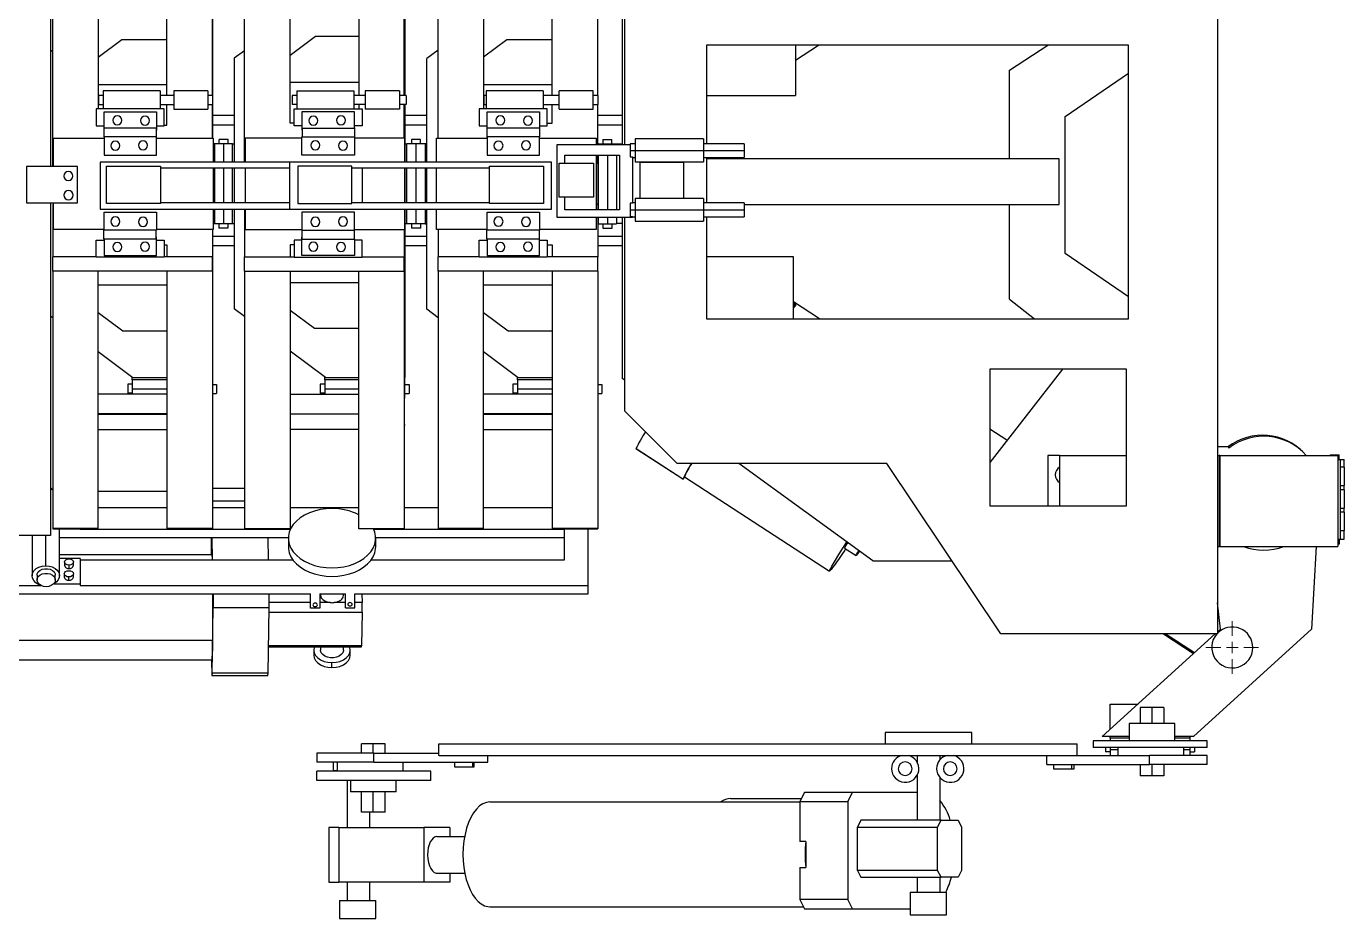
# Model space of a CAD drawing. Header units: inches. Extents: x 0.1 to 11.1, y 0.1 to 8.4.
# Drawn here: x 6.451 to 9.297, y 3.324 to 5.251 of the extents above; entities that cross this region are included whole.
import ezdxf

# ---------------------------------------------------------------- set-up
doc = ezdxf.new("R2010")
doc.units = ezdxf.units.IN
doc.header["$MEASUREMENT"] = 0

# ---------------------------------------------------------------- blocks, each defined once
blk = doc.blocks.new('SW_CENTERMARKSYMBOL_1')
at = {"color": 0, "linetype": 'Continuous', "lineweight": 0}
for p, q in [((0, 0.025), (0, 0.0568)), ((-0.025, 0), (-0.0568, 0)), ((0, 0), (-0.0125, 0)), ((0, 0), (0, 0.0125)), ((0, 0), (0, -0.0125)), ((0, 0), (0.0125, 0)), ((0.025, 0), (0.0568, 0)), ((0, -0.025), (0, -0.0568))]:
    blk.add_line(p, q, dxfattribs=at)

msp = doc.modelspace()

# ---------------------------------------------------------------- linework, layer by layer
at = {"color": 7, "linetype": 'Continuous', "lineweight": 25}
for p, q in [((9.0225, 5.8977), (9.0225, 3.9391)), ((6.5088, 4.9502), (6.5088, 5.6498)), ((6.6066, 5.6498), (6.6066, 5.0727)), ((6.7543, 5.1021), (6.7543, 5.6498)), ((6.8532, 5.1021), (6.8532, 5.6498)), ((6.9221, 4.9578), (6.9221, 5.6547)), ((7.0211, 5.0424), (7.0211, 5.6547)), ((7.1688, 5.6547), (7.1688, 5.1021)), ((7.2666, 5.1021), (7.2666, 5.6547)), ((7.3404, 5.0095), (7.3404, 5.6547)), ((7.4383, 5.6547), (7.4383, 5.0727)), ((7.586, 5.1021), (7.586, 5.6547)), ((7.6849, 5.1021), (7.6849, 5.6547)), ((6.5037, 5.628), (6.5037, 4.9484)), ((7.7429, 4.9959), (7.7429, 5.4439)), ((6.8535, 5.3291), (6.8535, 5.0095)), ((7.2692, 5.1021), (7.2692, 5.3297)), ((7.7371, 5.3276), (7.7371, 4.9959)), ((6.6066, 5.1848), (6.6572, 5.2227)), ((6.6572, 5.2227), (6.7543, 5.2227)), ((7.0756, 5.2294), (7.0211, 5.1885)), ((7.1688, 5.2294), (7.0756, 5.2294)), ((7.4383, 5.185), (7.4887, 5.2227)), ((7.4887, 5.2227), (7.586, 5.2227)), ((8.8301, 5.2103), (7.9197, 5.2103)), ((7.9197, 5.2103), (7.9197, 4.9976)), ((8.1115, 5.1783), (8.1609, 5.2103)), ((8.1115, 5.2103), (8.1115, 5.1018)), ((8.5737, 5.1565), (8.6563, 5.2103)), ((8.8301, 4.6198), (8.8301, 5.2103)), ((6.5088, 5.1997), (6.5037, 5.196)), ((6.9221, 5.1986), (6.9001, 5.1821)), ((6.9001, 5.1821), (6.9001, 4.9578)), ((7.3404, 5.1999), (7.3158, 5.1814)), ((7.3158, 4.9578), (7.3158, 5.1814)), ((8.112, 5.1823), (8.1115, 5.1829)), ((8.1115, 5.1812), (8.112, 5.1823)), ((8.5737, 4.9651), (8.5737, 5.1565)), ((6.7543, 5.1251), (6.6066, 5.1251)), ((7.1688, 5.1297), (7.0211, 5.1297)), ((7.586, 5.1251), (7.4383, 5.1251)), ((8.6939, 5.0563), (8.8301, 5.1501)), ((6.617, 5.1021), (6.6072, 5.1021)), ((6.6072, 5.1021), (6.6072, 5.0824)), ((6.617, 5.1118), (6.617, 5.0727)), ((6.7401, 5.1118), (6.617, 5.1118)), ((6.7401, 5.1118), (6.7401, 5.0727)), ((6.7696, 5.1021), (6.7401, 5.1021)), ((6.8434, 5.1118), (6.7696, 5.1118)), ((6.7696, 5.1118), (6.7696, 5.0725)), ((6.8434, 5.1118), (6.8434, 5.0725)), ((6.8532, 5.1021), (6.8434, 5.1021)), ((6.8532, 5.1021), (6.8532, 5.0824)), ((7.0353, 5.1021), (7.0255, 5.1021)), ((7.0255, 5.1021), (7.0255, 5.0824)), ((7.0353, 5.1118), (7.0353, 5.0727)), ((7.0353, 5.1118), (7.1584, 5.1118)), ((7.1584, 5.1118), (7.1584, 5.0727)), ((7.183, 5.1021), (7.1584, 5.1021)), ((7.2568, 5.1118), (7.183, 5.1118)), ((7.183, 5.1118), (7.183, 5.0725)), ((7.2568, 5.1118), (7.2568, 5.0725)), ((7.2715, 5.1021), (7.2568, 5.1021)), ((7.2715, 5.1021), (7.2715, 5.0824)), ((7.4438, 5.1021), (7.4389, 5.1021)), ((7.4389, 5.1021), (7.4389, 5.0824)), ((7.4438, 5.1118), (7.4438, 5.0727)), ((7.5668, 5.1118), (7.4438, 5.1118)), ((7.5668, 5.1118), (7.5668, 5.0727)), ((7.6013, 5.1021), (7.5668, 5.1021)), ((7.6751, 5.1118), (7.6013, 5.1118)), ((7.6013, 5.0725), (7.6013, 5.1118)), ((7.6751, 5.0725), (7.6751, 5.1118)), ((7.6849, 5.1021), (7.6751, 5.1021)), ((7.6849, 5.1021), (7.6849, 5.0824)), ((7.9197, 5.1018), (8.1115, 5.1018)), ((6.602, 5.0727), (6.602, 5.036)), ((6.749, 5.0727), (6.602, 5.0727)), ((6.6072, 5.0824), (6.617, 5.0824)), ((6.619, 5.0667), (6.7322, 5.0667)), ((6.619, 5.0315), (6.619, 5.0667)), ((6.7322, 5.0667), (6.7322, 5.0273)), ((6.7401, 5.0824), (6.7696, 5.0824)), ((6.749, 5.036), (6.749, 5.0727)), ((6.7543, 5.0375), (6.7543, 5.0824)), ((6.7696, 5.0725), (6.8434, 5.0725)), ((6.8434, 5.0824), (6.8532, 5.0824)), ((6.8532, 5.0095), (6.8532, 5.0824)), ((7.0353, 5.0824), (7.0255, 5.0824)), ((7.0294, 5.0727), (7.1764, 5.0727)), ((7.0294, 5.036), (7.0294, 5.0727)), ((7.1594, 5.0667), (7.0462, 5.0667)), ((7.0462, 5.0667), (7.0462, 5.0273)), ((7.183, 5.0824), (7.1584, 5.0824)), ((7.1594, 5.0315), (7.1594, 5.0667)), ((7.1688, 5.0824), (7.1688, 5.0727)), ((7.1764, 5.0727), (7.1764, 5.036)), ((7.2568, 5.0725), (7.183, 5.0725)), ((7.2715, 5.0824), (7.2568, 5.0824)), ((7.2666, 5.0095), (7.2666, 5.0824)), ((7.2692, 4.9578), (7.2692, 5.0824)), ((7.5758, 5.0727), (7.4288, 5.0727)), ((7.4288, 5.0727), (7.4288, 5.036)), ((7.4389, 5.0824), (7.4438, 5.0824)), ((7.4457, 5.0315), (7.4457, 5.0667)), ((7.4457, 5.0667), (7.5589, 5.0667)), ((7.5589, 5.0667), (7.5589, 5.0273)), ((7.5668, 5.0824), (7.6013, 5.0824)), ((7.5758, 5.036), (7.5758, 5.0727)), ((7.586, 5.0424), (7.586, 5.0824)), ((7.6013, 5.0725), (7.6751, 5.0725)), ((7.6751, 5.0824), (7.6849, 5.0824)), ((7.6849, 4.9959), (7.6849, 5.0824)), ((6.749, 5.0375), (6.7543, 5.0375)), ((6.9001, 5.0583), (6.8535, 5.0583)), ((6.8535, 5.0386), (6.9001, 5.0386)), ((7.0294, 5.0424), (7.0211, 5.0424)), ((7.3158, 5.0583), (7.2692, 5.0583)), ((7.2692, 5.0386), (7.3158, 5.0386)), ((7.5758, 5.0424), (7.586, 5.0424)), ((7.7371, 5.0583), (7.6849, 5.0583)), ((7.6849, 5.0386), (7.7371, 5.0386)), ((8.6939, 4.761), (8.6939, 5.0563)), ((6.5103, 5.0095), (6.619, 5.0095)), ((6.5103, 4.9484), (6.5103, 5.0095)), ((6.602, 5.036), (6.619, 5.036)), ((6.6187, 5.0319), (6.6187, 5.0122)), ((6.619, 5.0319), (6.6187, 5.0319)), ((6.6187, 5.0122), (6.619, 5.0122)), ((6.7319, 5.0315), (6.619, 5.0315)), ((6.7322, 5.0125), (6.619, 5.0125)), ((6.619, 5.0125), (6.619, 4.9732)), ((6.7319, 5.0315), (6.7319, 5.0125)), ((6.7322, 5.0273), (6.7319, 5.0273)), ((6.7322, 5.036), (6.749, 5.036)), ((6.7322, 4.9732), (6.7322, 5.0125)), ((6.7322, 5.0095), (6.8547, 5.0095)), ((6.8547, 5.0095), (6.8547, 4.9578)), ((7.0462, 5.0095), (6.9236, 5.0095)), ((6.9236, 5.0095), (6.9236, 4.9578)), ((7.0462, 5.036), (7.0294, 5.036)), ((7.0462, 5.0273), (7.0465, 5.0273)), ((7.0462, 5.0125), (7.1594, 5.0125)), ((7.0462, 4.9732), (7.0462, 5.0125)), ((7.0465, 5.0315), (7.1594, 5.0315)), ((7.0465, 5.0315), (7.0465, 5.0125)), ((7.1764, 5.036), (7.1594, 5.036)), ((7.1594, 5.0319), (7.1596, 5.0319)), ((7.1594, 5.0125), (7.1594, 4.9732)), ((7.1594, 5.0122), (7.1596, 5.0122)), ((7.2681, 5.0095), (7.1594, 5.0095)), ((7.1596, 5.0319), (7.1596, 5.0122)), ((7.2681, 4.9578), (7.2681, 5.0095)), ((7.337, 4.9578), (7.337, 5.0095)), ((7.337, 5.0095), (7.4457, 5.0095)), ((7.4288, 5.036), (7.4457, 5.036)), ((7.4457, 5.0319), (7.4455, 5.0319)), ((7.4455, 5.0319), (7.4455, 5.0122)), ((7.4455, 5.0122), (7.4457, 5.0122)), ((7.5587, 5.0315), (7.4457, 5.0315)), ((7.4457, 5.0125), (7.4457, 4.9732)), ((7.5589, 5.0125), (7.4457, 5.0125)), ((7.5587, 5.0315), (7.5587, 5.0125)), ((7.5589, 5.0273), (7.5587, 5.0273)), ((7.5589, 5.036), (7.5758, 5.036)), ((7.5589, 4.9732), (7.5589, 5.0125)), ((7.5589, 5.0095), (7.6815, 5.0095)), ((7.6815, 5.0095), (7.6815, 4.9959)), ((6.862, 4.9974), (6.8547, 4.9974)), ((6.8572, 4.9972), (6.8572, 4.9578)), ((6.8768, 4.9972), (6.8572, 4.9972)), ((6.862, 4.9972), (6.862, 4.9974)), ((6.8673, 4.9972), (6.8673, 5.0071)), ((6.8869, 5.0071), (6.8673, 5.0071)), ((6.8963, 4.9972), (6.8768, 4.9972)), ((6.8869, 4.9972), (6.8869, 5.0071)), ((6.8963, 4.9578), (6.8963, 4.9972)), ((6.8963, 4.9972), (6.9001, 4.9972)), ((7.2692, 4.9971), (7.2729, 4.9971)), ((7.2728, 4.9972), (7.2728, 4.9971)), ((7.2925, 4.9972), (7.2728, 4.9972)), ((7.2729, 4.9578), (7.2729, 4.9971)), ((7.2825, 5.0071), (7.2825, 4.9972)), ((7.3022, 5.0071), (7.2825, 5.0071)), ((7.312, 4.9972), (7.2925, 4.9972)), ((7.3022, 4.9972), (7.3022, 5.0071)), ((7.312, 4.9972), (7.312, 4.9578)), ((7.3158, 4.9972), (7.312, 4.9972)), ((7.597, 4.8384), (7.597, 4.9959)), ((7.597, 4.9959), (7.7546, 4.9959)), ((7.6861, 4.9972), (7.6849, 4.9972)), ((7.6861, 4.9959), (7.6861, 4.9972)), ((7.6861, 4.9972), (7.7056, 4.9972)), ((7.6954, 5.0071), (7.6954, 4.9972)), ((7.6954, 5.0071), (7.7151, 5.0071)), ((7.7056, 4.9972), (7.7251, 4.9972)), ((7.7151, 4.9972), (7.7151, 5.0071)), ((7.7203, 4.9974), (7.7371, 4.9974)), ((7.7203, 4.9972), (7.7203, 4.9974)), ((7.7251, 4.9972), (7.7251, 4.9959)), ((7.7656, 4.9976), (7.7546, 4.9976)), ((7.7546, 4.9976), (7.7546, 4.9829)), ((7.7546, 4.9829), (7.7546, 4.9692)), ((7.9132, 5.0079), (7.7656, 5.0079)), ((7.7656, 5.0079), (7.7656, 4.9833)), ((7.7656, 4.9833), (7.9132, 4.9833)), ((7.7656, 4.9833), (7.7656, 4.9587)), ((7.9132, 5.0079), (7.9132, 4.9833)), ((8.0006, 4.9976), (7.9132, 4.9976)), ((7.9132, 4.9833), (7.9132, 4.9587)), ((8.0006, 4.9976), (8.0006, 4.9829)), ((8.0006, 4.9829), (8.0006, 4.9681)), ((6.6107, 4.9578), (6.6107, 4.8561)), ((7.0191, 4.9578), (6.6107, 4.9578)), ((6.619, 4.9732), (6.7322, 4.9732)), ((7.0191, 4.9578), (7.0191, 4.8561)), ((7.5851, 4.9578), (7.0191, 4.9578)), ((7.1594, 4.9732), (7.0462, 4.9732)), ((7.4457, 4.9732), (7.5589, 4.9732)), ((7.5851, 4.8561), (7.5851, 4.9578)), ((7.6018, 4.9559), (7.6756, 4.9559)), ((7.6018, 4.8821), (7.6018, 4.9559)), ((7.6137, 4.9729), (7.7318, 4.9729)), ((7.6137, 4.9559), (7.6137, 4.9729)), ((7.6756, 4.9559), (7.6756, 4.8821)), ((7.6815, 4.9729), (7.6815, 4.8548)), ((7.6849, 4.9551), (7.6815, 4.9551)), ((7.6849, 4.9551), (7.6849, 4.9729)), ((7.6849, 4.9551), (7.6849, 4.8665)), ((7.6861, 4.8548), (7.6861, 4.9729)), ((7.7251, 4.9729), (7.7251, 4.8548)), ((7.7318, 4.9729), (7.7318, 4.8548)), ((7.7546, 4.9692), (7.7594, 4.9692)), ((7.7594, 4.9692), (7.7594, 4.869)), ((7.7594, 4.9681), (7.7656, 4.9681)), ((7.7656, 4.9587), (7.9132, 4.9587)), ((7.7762, 4.8793), (7.7762, 4.9581)), ((7.7762, 4.9581), (7.8697, 4.9581)), ((7.8697, 4.9581), (7.8697, 4.8793)), ((7.9132, 4.9681), (8.0006, 4.9681)), ((7.9197, 4.9681), (7.9197, 4.8697)), ((8.6809, 4.9651), (7.9197, 4.9651)), ((8.6809, 4.8667), (8.6809, 4.9651)), ((6.5616, 4.9484), (6.4517, 4.9484)), ((6.4517, 4.9484), (6.4517, 4.8697)), ((6.5103, 4.9502), (6.5088, 4.9502)), ((6.5616, 4.8697), (6.5616, 4.9484)), ((6.6244, 4.8685), (6.6244, 4.949)), ((6.6244, 4.949), (6.7412, 4.949)), ((6.7412, 4.949), (6.7412, 4.8685)), ((7.0191, 4.9447), (6.7412, 4.9447)), ((6.8547, 4.9447), (6.8547, 4.8708)), ((6.8572, 4.9447), (6.8572, 4.8708)), ((6.8963, 4.8708), (6.8963, 4.9447)), ((6.9001, 4.9447), (6.9001, 4.8708)), ((6.9236, 4.9447), (6.9236, 4.8708)), ((7.0372, 4.949), (7.0372, 4.8685)), ((7.154, 4.949), (7.0372, 4.949)), ((7.154, 4.8685), (7.154, 4.949)), ((7.4511, 4.9447), (7.154, 4.9447)), ((7.1766, 4.8708), (7.1766, 4.9447)), ((7.2681, 4.8708), (7.2681, 4.9447)), ((7.2692, 4.8708), (7.2692, 4.9447)), ((7.2729, 4.8708), (7.2729, 4.9447)), ((7.312, 4.9447), (7.312, 4.8708)), ((7.3158, 4.8708), (7.3158, 4.9447)), ((7.337, 4.8708), (7.337, 4.9447)), ((7.4511, 4.949), (7.568, 4.949)), ((7.4511, 4.8685), (7.4511, 4.949)), ((7.568, 4.949), (7.568, 4.8685)), ((6.4517, 4.8697), (6.5616, 4.8697)), ((6.5037, 4.8697), (6.5037, 4.1516)), ((6.5103, 4.8665), (6.5088, 4.8665)), ((6.5088, 4.8665), (6.5088, 4.7532)), ((6.5103, 4.8126), (6.5103, 4.8697)), ((6.7412, 4.8685), (6.6244, 4.8685)), ((6.7412, 4.8708), (7.0191, 4.8708)), ((7.0372, 4.8685), (7.154, 4.8685)), ((7.154, 4.8708), (7.4511, 4.8708)), ((7.568, 4.8685), (7.4511, 4.8685)), ((7.6756, 4.8821), (7.6018, 4.8821)), ((7.6137, 4.8548), (7.6137, 4.8821)), ((7.6849, 4.8665), (7.6815, 4.8665)), ((7.6849, 4.8665), (7.6849, 4.8548)), ((7.7594, 4.869), (7.7546, 4.869)), ((7.7546, 4.869), (7.7546, 4.8549)), ((7.7656, 4.8697), (7.7594, 4.8697)), ((7.7762, 4.8794), (7.7656, 4.8794)), ((7.7656, 4.8794), (7.7656, 4.8547)), ((7.8697, 4.8793), (7.7762, 4.8793)), ((7.9132, 4.8794), (7.8697, 4.8794)), ((7.9132, 4.8794), (7.9132, 4.8547)), ((8.0006, 4.8697), (7.9132, 4.8697)), ((8.0006, 4.8697), (8.0006, 4.8549)), ((8.0006, 4.8667), (8.6809, 4.8667)), ((8.5737, 4.6618), (8.5737, 4.8667)), ((6.6107, 4.8561), (7.0191, 4.8561)), ((6.619, 4.8501), (6.7322, 4.8501)), ((6.619, 4.8108), (6.619, 4.8501)), ((6.7322, 4.8501), (6.7322, 4.8108)), ((6.8547, 4.8561), (6.8547, 4.8126)), ((6.8572, 4.8561), (6.8572, 4.8251)), ((6.8963, 4.825), (6.8963, 4.8561)), ((6.9001, 4.8561), (6.9001, 4.6408)), ((6.9221, 4.8561), (6.9221, 4.7528)), ((6.9236, 4.8561), (6.9236, 4.8126)), ((7.0191, 4.8561), (7.5851, 4.8561)), ((7.0462, 4.8501), (7.0462, 4.8108)), ((7.1594, 4.8501), (7.0462, 4.8501)), ((7.1594, 4.8108), (7.1594, 4.8501)), ((7.2681, 4.8126), (7.2681, 4.8561)), ((7.2692, 4.4931), (7.2692, 4.8561)), ((7.2729, 4.825), (7.2729, 4.8561)), ((7.312, 4.8561), (7.312, 4.825)), ((7.3158, 4.6401), (7.3158, 4.8561)), ((7.337, 4.8126), (7.337, 4.8561)), ((7.4457, 4.8108), (7.4457, 4.8501)), ((7.4457, 4.8501), (7.5589, 4.8501)), ((7.5589, 4.8501), (7.5589, 4.8108)), ((7.7594, 4.8384), (7.597, 4.8384)), ((7.7318, 4.8548), (7.6137, 4.8548)), ((7.6815, 4.8384), (7.6815, 4.8126)), ((7.6849, 4.8384), (7.6849, 4.7528)), ((7.6861, 4.825), (7.6861, 4.8384)), ((7.7251, 4.8384), (7.7251, 4.8251)), ((7.7371, 4.8384), (7.7371, 4.491)), ((7.7429, 4.4205), (7.7429, 4.8384)), ((7.7546, 4.8549), (7.7546, 4.8408)), ((7.7546, 4.8408), (7.7594, 4.8408)), ((7.7594, 4.8408), (7.7594, 4.8384)), ((7.7594, 4.8401), (7.7656, 4.8401)), ((7.7656, 4.8547), (7.9132, 4.8547)), ((7.7656, 4.8547), (7.7656, 4.8301)), ((7.9132, 4.8547), (7.9132, 4.8301)), ((7.9132, 4.8401), (8.0006, 4.8401)), ((7.9197, 4.8401), (7.9197, 4.6198)), ((8.0006, 4.8549), (8.0006, 4.8401)), ((6.619, 4.8126), (6.5103, 4.8126)), ((6.619, 4.8111), (6.6187, 4.8111)), ((6.6187, 4.7914), (6.6187, 4.8111)), ((6.7322, 4.8108), (6.619, 4.8108)), ((6.7319, 4.7918), (6.7319, 4.8108)), ((6.8547, 4.8126), (6.7322, 4.8126)), ((6.8532, 4.8126), (6.8532, 4.7532)), ((6.8535, 4.8126), (6.8535, 4.4925)), ((6.8547, 4.8251), (6.8572, 4.8251)), ((6.8571, 4.8251), (6.8571, 4.825)), ((6.8768, 4.825), (6.8571, 4.825)), ((6.8668, 4.825), (6.8668, 4.8151)), ((6.8865, 4.8151), (6.8668, 4.8151)), ((6.8963, 4.825), (6.8768, 4.825)), ((6.8865, 4.825), (6.8865, 4.8151)), ((6.9001, 4.825), (6.8963, 4.825)), ((6.9236, 4.8126), (7.0462, 4.8126)), ((7.0462, 4.8108), (7.1594, 4.8108)), ((7.0465, 4.7918), (7.0465, 4.8108)), ((7.1594, 4.8126), (7.2681, 4.8126)), ((7.1596, 4.8111), (7.1594, 4.8111)), ((7.1596, 4.7914), (7.1596, 4.8111)), ((7.2666, 4.8126), (7.2666, 4.7528)), ((7.2777, 4.8248), (7.2692, 4.8248)), ((7.2925, 4.825), (7.2729, 4.825)), ((7.2777, 4.825), (7.2777, 4.8248)), ((7.283, 4.825), (7.283, 4.8151)), ((7.3026, 4.8151), (7.283, 4.8151)), ((7.312, 4.825), (7.2925, 4.825)), ((7.3026, 4.8151), (7.3026, 4.825)), ((7.312, 4.825), (7.3158, 4.825)), ((7.4457, 4.8126), (7.337, 4.8126)), ((7.3404, 4.8126), (7.3404, 4.7528)), ((7.4457, 4.8111), (7.4455, 4.8111)), ((7.4455, 4.7914), (7.4455, 4.8111)), ((7.5589, 4.8108), (7.4457, 4.8108)), ((7.5587, 4.7918), (7.5587, 4.8108)), ((7.6815, 4.8126), (7.5589, 4.8126)), ((7.6849, 4.825), (7.6861, 4.825)), ((7.6861, 4.825), (7.7056, 4.825)), ((7.6959, 4.825), (7.6959, 4.8151)), ((7.6959, 4.8151), (7.7156, 4.8151)), ((7.7056, 4.825), (7.7253, 4.825)), ((7.7156, 4.8151), (7.7156, 4.825)), ((7.7371, 4.8251), (7.7251, 4.8251)), ((7.7253, 4.825), (7.7253, 4.8251)), ((7.7656, 4.8301), (7.9132, 4.8301)), ((6.602, 4.7528), (6.602, 4.7895)), ((6.602, 4.7895), (6.619, 4.7895)), ((6.619, 4.7914), (6.6187, 4.7914)), ((6.7319, 4.7918), (6.619, 4.7918)), ((6.619, 4.7918), (6.619, 4.7566)), ((6.7322, 4.796), (6.7319, 4.796)), ((6.7322, 4.7566), (6.7322, 4.796)), ((6.7322, 4.7895), (6.749, 4.7895)), ((6.749, 4.7895), (6.749, 4.7528)), ((6.9001, 4.7975), (6.8535, 4.7975)), ((7.0294, 4.7895), (7.0294, 4.7528)), ((7.0462, 4.7895), (7.0294, 4.7895)), ((7.0462, 4.7566), (7.0462, 4.796)), ((7.0462, 4.796), (7.0465, 4.796)), ((7.0465, 4.7918), (7.1594, 4.7918)), ((7.1594, 4.7918), (7.1594, 4.7566)), ((7.1594, 4.7914), (7.1596, 4.7914)), ((7.1764, 4.7895), (7.1594, 4.7895)), ((7.1764, 4.7528), (7.1764, 4.7895)), ((7.3158, 4.7975), (7.2692, 4.7975)), ((7.4288, 4.7528), (7.4288, 4.7895)), ((7.4288, 4.7895), (7.4457, 4.7895)), ((7.4457, 4.7914), (7.4455, 4.7914)), ((7.5587, 4.7918), (7.4457, 4.7918)), ((7.4457, 4.7918), (7.4457, 4.7566)), ((7.5589, 4.796), (7.5587, 4.796)), ((7.5589, 4.7566), (7.5589, 4.796)), ((7.5589, 4.7895), (7.5758, 4.7895)), ((7.5758, 4.7895), (7.5758, 4.7528)), ((7.7371, 4.7975), (7.6849, 4.7975)), ((6.602, 4.7534), (6.5088, 4.7534)), ((6.5088, 4.7227), (6.5088, 4.7534)), ((6.749, 4.7528), (6.602, 4.7528)), ((6.619, 4.7566), (6.7322, 4.7566)), ((6.749, 4.7792), (6.7543, 4.7792)), ((6.8532, 4.7534), (6.749, 4.7534)), ((6.7543, 4.7792), (6.7543, 4.7532)), ((6.8532, 4.7227), (6.8532, 4.7534)), ((6.8535, 4.7778), (6.9001, 4.7778)), ((6.9221, 4.7534), (7.0294, 4.7534)), ((6.9221, 4.7227), (6.9221, 4.7534)), ((7.0294, 4.7792), (7.0211, 4.7792)), ((7.0211, 4.7792), (7.0211, 4.7528)), ((7.0294, 4.7528), (7.1764, 4.7528)), ((7.1594, 4.7566), (7.0462, 4.7566)), ((7.1764, 4.7534), (7.2666, 4.7534)), ((7.2666, 4.7227), (7.2666, 4.7534)), ((7.2692, 4.7778), (7.3158, 4.7778)), ((7.4288, 4.7534), (7.3404, 4.7534)), ((7.3404, 4.7227), (7.3404, 4.7534)), ((7.5758, 4.7528), (7.4288, 4.7528)), ((7.4457, 4.7566), (7.5589, 4.7566)), ((7.5758, 4.7792), (7.586, 4.7792)), ((7.6849, 4.7534), (7.5758, 4.7534)), ((7.586, 4.7792), (7.586, 4.7528)), ((7.6849, 4.7778), (7.7371, 4.7778)), ((7.6849, 4.7227), (7.6849, 4.7534)), ((8.1073, 4.7536), (7.9197, 4.7536)), ((8.1073, 4.6198), (8.1073, 4.7536)), ((8.8301, 4.6672), (8.6939, 4.761)), ((6.5088, 4.723), (6.5088, 4.1669)), ((6.8532, 4.7227), (6.5088, 4.7227)), ((6.6066, 4.1669), (6.6066, 4.723)), ((6.7543, 4.723), (6.7543, 4.1669)), ((6.8532, 4.723), (6.8532, 4.1669)), ((6.9221, 4.7227), (7.2666, 4.7227)), ((6.9221, 4.7227), (6.9221, 4.1669)), ((7.0211, 4.7227), (7.0211, 4.1669)), ((7.1688, 4.6971), (7.0211, 4.6971)), ((7.1688, 4.1669), (7.1688, 4.7227)), ((7.2666, 4.7227), (7.2666, 4.1669)), ((7.6849, 4.7227), (7.3404, 4.7227)), ((7.3404, 4.7227), (7.3404, 4.1669)), ((7.4383, 4.1669), (7.4383, 4.7227)), ((7.586, 4.7227), (7.586, 4.1669)), ((7.6849, 4.7227), (7.6849, 4.1669)), ((6.7543, 4.6925), (6.6066, 4.6925)), ((7.586, 4.6925), (7.4383, 4.6925)), ((6.9221, 4.6243), (6.9001, 4.6408)), ((7.0211, 4.6384), (7.073, 4.5995)), ((7.3404, 4.6216), (7.3158, 4.6401)), ((8.1634, 4.6198), (8.1073, 4.6562)), ((8.1106, 4.6521), (8.1073, 4.6543)), ((8.1073, 4.6473), (8.1106, 4.6521)), ((8.1106, 4.6521), (8.112, 4.6495)), ((8.5737, 4.6618), (8.6276, 4.6198)), ((6.5088, 4.6219), (6.5037, 4.6256)), ((6.6599, 4.5928), (6.6066, 4.6328)), ((7.4913, 4.5928), (7.4383, 4.6325)), ((7.9197, 4.6198), (8.8301, 4.6198)), ((6.7543, 4.5928), (6.6599, 4.5928)), ((7.073, 4.5995), (7.1688, 4.5995)), ((7.586, 4.5928), (7.4913, 4.5928)), ((6.6813, 4.4925), (6.6066, 4.5484)), ((7.097, 4.4931), (7.0211, 4.55)), ((7.5127, 4.4925), (7.4383, 4.5482)), ((8.826, 4.5109), (8.5307, 4.5109)), ((8.5307, 4.5109), (8.5307, 4.2156)), ((8.6878, 4.5109), (8.5307, 4.3096)), ((8.826, 4.2156), (8.826, 4.5109)), ((6.6799, 4.4785), (6.6701, 4.4785)), ((6.6701, 4.4785), (6.6701, 4.4588)), ((6.6799, 4.4878), (6.6799, 4.4935)), ((6.6799, 4.4878), (6.6799, 4.4683)), ((6.7543, 4.4878), (6.6799, 4.4878)), ((6.6799, 4.4683), (6.6799, 4.4571)), ((6.7543, 4.4925), (6.6813, 4.4925)), ((6.8535, 4.4925), (6.8532, 4.4925)), ((6.8532, 4.478), (6.862, 4.478)), ((6.862, 4.478), (6.862, 4.4583)), ((7.0956, 4.4785), (7.0858, 4.4785)), ((7.0858, 4.4785), (7.0858, 4.4588)), ((7.0956, 4.4878), (7.0956, 4.4941)), ((7.1688, 4.4878), (7.0956, 4.4878)), ((7.0956, 4.4878), (7.0956, 4.4683)), ((7.0956, 4.4683), (7.0956, 4.4571)), ((7.097, 4.4931), (7.1688, 4.4931)), ((7.2666, 4.4931), (7.2692, 4.4931)), ((7.2679, 4.4878), (7.2666, 4.4878)), ((7.2679, 4.4931), (7.2679, 4.4878)), ((7.2679, 4.4878), (7.2679, 4.4683)), ((7.2679, 4.478), (7.2777, 4.478)), ((7.2679, 4.4683), (7.2679, 4.4486)), ((7.2777, 4.478), (7.2777, 4.4583)), ((7.5113, 4.4785), (7.5015, 4.4785)), ((7.5015, 4.4785), (7.5015, 4.4588)), ((7.5113, 4.4878), (7.5113, 4.4935)), ((7.5113, 4.4878), (7.5113, 4.4683)), ((7.586, 4.4878), (7.5113, 4.4878)), ((7.5113, 4.4683), (7.5113, 4.4571)), ((7.586, 4.4925), (7.5127, 4.4925)), ((7.6849, 4.478), (7.6934, 4.478)), ((7.6934, 4.478), (7.6934, 4.4583)), ((7.7429, 4.4868), (7.7371, 4.491)), ((6.7543, 4.4571), (6.6066, 4.4571)), ((6.6799, 4.4588), (6.6701, 4.4588)), ((6.8532, 4.4583), (6.862, 4.4583)), ((7.0211, 4.4571), (7.1688, 4.4571)), ((7.0956, 4.4588), (7.0858, 4.4588)), ((7.2666, 4.451), (7.2677, 4.451)), ((7.2677, 4.3915), (7.2677, 4.451)), ((7.2677, 4.4486), (7.2679, 4.4486)), ((7.2679, 4.4583), (7.2777, 4.4583)), ((7.586, 4.4571), (7.4383, 4.4571)), ((7.5113, 4.4588), (7.5015, 4.4588)), ((7.6849, 4.4583), (7.6934, 4.4583)), ((6.7543, 4.4145), (6.6066, 4.4145)), ((6.6066, 4.4134), (6.7543, 4.4134)), ((7.0211, 4.4145), (7.1688, 4.4145)), ((7.1688, 4.4134), (7.0211, 4.4134)), ((7.586, 4.4145), (7.4383, 4.4145)), ((7.4383, 4.4134), (7.586, 4.4134)), ((7.7429, 4.4205), (7.8561, 4.3073)), ((7.2666, 4.3915), (7.2677, 4.3915)), ((7.2666, 4.389), (7.2677, 4.389)), ((7.2677, 4.3915), (7.2677, 4.389)), ((6.6066, 4.3804), (6.7543, 4.3804)), ((7.1688, 4.3804), (7.0211, 4.3804)), ((7.4383, 4.3804), (7.586, 4.3804)), ((8.5679, 4.3573), (8.5307, 4.3814)), ((7.8682, 4.2736), (7.7671, 4.3392)), ((7.7674, 4.3388), (7.7671, 4.3392)), ((7.8684, 4.2732), (7.7674, 4.3388)), ((9.0472, 4.343), (9.0225, 4.343)), ((9.0472, 4.3405), (9.0472, 4.343)), ((9.2656, 4.3257), (9.2656, 4.3246)), ((9.2656, 4.3257), (9.2826, 4.3257)), ((9.2826, 4.3257), (9.2853, 4.3257)), ((9.2853, 4.316), (9.2853, 4.3257)), ((8.3089, 4.3073), (7.8561, 4.3073)), ((8.2785, 4.0973), (7.9896, 4.3073)), ((8.5549, 3.9391), (8.3089, 4.3073)), ((8.6559, 4.3246), (8.6559, 4.2156)), ((8.6815, 4.3246), (8.6559, 4.3246)), ((8.6815, 4.3246), (8.6815, 4.2156)), ((8.6815, 4.3246), (8.826, 4.3246)), ((9.0225, 4.3246), (9.026, 4.3246)), ((9.0274, 4.3246), (9.026, 4.3246)), ((9.026, 4.3246), (9.026, 4.1278)), ((9.0274, 4.3246), (9.0274, 4.1278)), ((9.0274, 4.3246), (9.2823, 4.3246)), ((9.2823, 4.3246), (9.2823, 4.1278)), ((9.2823, 4.316), (9.2871, 4.316)), ((9.2871, 4.316), (9.2871, 4.1438)), ((9.2871, 4.3159), (9.2958, 4.3159)), ((9.2969, 4.2991), (9.2871, 4.2991)), ((9.2958, 4.2991), (9.2958, 4.3159)), ((9.2969, 4.2597), (9.2969, 4.2991)), ((7.8684, 4.2732), (7.8682, 4.2736)), ((7.8717, 4.2785), (8.1853, 4.075)), ((6.7543, 4.247), (6.6066, 4.247)), ((6.9221, 4.2533), (6.8532, 4.2533)), ((9.2871, 4.2597), (9.2969, 4.2597)), ((9.2969, 4.2501), (9.2871, 4.2501)), ((9.2958, 4.2501), (9.2958, 4.2597)), ((9.2969, 4.2107), (9.2969, 4.2501)), ((6.8532, 4.2269), (6.9221, 4.2269)), ((8.5307, 4.2156), (8.826, 4.2156)), ((6.7543, 4.2112), (6.6066, 4.2112)), ((6.9221, 4.2112), (6.8532, 4.2112)), ((7.1688, 4.2112), (7.0211, 4.2112)), ((7.3404, 4.2112), (7.2666, 4.2112)), ((7.586, 4.2112), (7.4383, 4.2112)), ((9.2871, 4.2107), (9.2969, 4.2107)), ((9.2969, 4.2021), (9.2871, 4.2021)), ((9.2958, 4.2021), (9.2958, 4.2107)), ((9.2969, 4.1627), (9.2969, 4.2021)), ((6.6066, 4.1669), (6.5088, 4.1669)), ((6.5088, 4.1669), (6.5088, 4.1663)), ((6.5088, 4.1663), (6.6066, 4.1663)), ((6.5227, 4.0647), (6.5227, 4.1663)), ((6.5673, 4.1663), (6.5673, 4.1656)), ((6.5673, 4.1656), (7.0215, 4.1656)), ((6.6066, 4.1663), (6.6066, 4.1669)), ((6.8532, 4.1669), (6.7543, 4.1669)), ((6.7543, 4.1669), (6.7543, 4.1663)), ((6.7543, 4.1663), (6.8532, 4.1663)), ((6.8532, 4.1669), (6.8532, 4.1663)), ((6.9221, 4.1669), (7.0211, 4.1669)), ((6.9221, 4.1669), (6.9221, 4.1663)), ((7.0211, 4.1663), (6.9221, 4.1663)), ((7.0211, 4.1669), (7.0211, 4.1663)), ((7.1688, 4.1669), (7.2666, 4.1669)), ((7.1688, 4.1663), (7.1688, 4.1669)), ((7.2666, 4.1663), (7.1688, 4.1663)), ((7.2008, 4.1656), (7.6123, 4.1656)), ((7.2666, 4.1669), (7.2666, 4.1663)), ((7.4383, 4.1669), (7.3404, 4.1669)), ((7.3404, 4.1669), (7.3404, 4.1663)), ((7.3404, 4.1663), (7.4383, 4.1663)), ((7.4383, 4.1663), (7.4383, 4.1669)), ((7.6849, 4.1669), (7.586, 4.1669)), ((7.586, 4.1669), (7.586, 4.1663)), ((7.586, 4.1663), (7.6849, 4.1663)), ((7.6123, 4.1656), (7.6123, 4.0987)), ((7.6644, 4.0439), (7.6644, 4.1663)), ((7.6849, 4.1669), (7.6849, 4.1663)), ((9.2871, 4.1627), (9.2969, 4.1627)), ((9.2958, 4.1436), (9.2958, 4.1627)), ((6.5037, 4.1516), (5.7163, 4.1516)), ((6.4637, 4.1516), (6.4637, 4.0647)), ((6.5227, 4.1476), (7.0169, 4.1476)), ((6.8535, 4.0987), (6.8524, 4.1476)), ((6.974, 4.0987), (6.973, 4.1476)), ((7.0169, 4.1459), (7.0169, 4.1274)), ((7.2053, 4.1476), (7.6123, 4.1476)), ((7.2054, 4.1274), (7.2054, 4.1459)), ((9.0225, 4.1278), (9.026, 4.1278)), ((9.0274, 4.1278), (9.026, 4.1278)), ((9.0274, 4.1278), (9.2823, 4.1278)), ((9.2358, 4.1278), (9.2254, 3.9492)), ((9.2823, 4.1438), (9.2871, 4.1438)), ((9.2824, 4.1436), (9.2958, 4.1436)), ((9.2831, 4.1338), (9.2858, 4.1338)), ((9.2858, 4.1338), (9.2858, 4.1436)), ((6.8522, 4.1099), (6.5227, 4.1099)), ((6.5673, 4.1023), (6.5227, 4.1023)), ((6.5673, 4.1023), (6.5673, 4.0475)), ((7.0269, 4.0987), (6.5673, 4.0987)), ((7.6123, 4.0987), (7.1954, 4.0987)), ((8.2174, 4.1242), (8.2422, 4.1082)), ((6.5337, 4.0945), (6.5337, 4.0873)), ((6.5435, 4.0806), (6.5435, 4.0878)), ((6.5534, 4.0873), (6.5534, 4.0945)), ((8.2785, 4.0973), (8.4492, 4.0973)), ((6.434, 4.0439), (6.4828, 4.0439)), ((6.4745, 4.0657), (6.4745, 4.0557)), ((6.5112, 4.0475), (6.5673, 4.0475)), ((6.5139, 4.0557), (6.5139, 4.0657)), ((6.5333, 4.069), (6.5333, 4.0618)), ((6.5432, 4.0551), (6.5432, 4.0623)), ((6.553, 4.0618), (6.553, 4.069)), ((6.5673, 4.0475), (6.5673, 4.0439)), ((6.5673, 4.0439), (7.6644, 4.0439)), ((7.6644, 4.0258), (7.6644, 4.0439)), ((6.434, 4.0258), (7.0647, 4.0258)), ((6.8547, 4.0258), (6.8547, 3.9959)), ((6.9753, 3.9959), (6.9752, 4.0258)), ((7.0647, 3.995), (7.0647, 4.0258)), ((7.0848, 4.0258), (7.1402, 4.0258)), ((7.0848, 4.0258), (7.0848, 3.995)), ((7.0865, 4.0258), (7.0865, 4.0226)), ((7.1357, 4.0222), (7.1357, 4.0258)), ((7.1402, 3.9957), (7.1402, 4.0258)), ((7.1601, 4.0258), (7.6644, 4.0258)), ((7.1601, 3.9957), (7.1601, 4.0258)), ((7.1756, 4.0258), (7.176, 4.0071)), ((6.8527, 3.8544), (6.8547, 3.9959)), ((6.8547, 3.9959), (6.9753, 3.9959)), ((6.9733, 3.8544), (6.9753, 3.9959)), ((6.9751, 3.9863), (7.1761, 3.9863)), ((7.0647, 4.0071), (6.9752, 4.0071)), ((7.0848, 3.995), (7.0647, 3.995)), ((7.1071, 4.0071), (7.0848, 4.0071)), ((7.1402, 4.0071), (7.1158, 4.0071)), ((7.1402, 3.9957), (7.1601, 3.9957)), ((7.176, 4.0071), (7.1601, 4.0071)), ((7.1761, 3.9863), (7.175, 3.9136)), ((7.1761, 3.9863), (7.176, 4.0071)), ((9.0286, 3.9492), (9.0225, 4.0064)), ((9.0238, 3.9941), (9.0225, 3.9949)), ((9.0225, 3.9391), (8.5549, 3.9391)), ((9.0175, 3.9391), (8.7737, 3.7174)), ((8.9059, 3.9391), (8.971, 3.8968)), ((8.9726, 3.8982), (8.9097, 3.9391)), ((9.2254, 3.9492), (8.9706, 3.7174)), ((9.0286, 3.9492), (9.0225, 3.9436)), ((7.175, 3.9136), (6.9741, 3.9136)), ((6.9741, 3.9115), (7.1747, 3.9115)), ((7.0718, 3.904), (7.0718, 3.8932)), ((7.0865, 3.9115), (7.0865, 3.904)), ((7.1357, 3.904), (7.1357, 3.9115)), ((7.1505, 3.8932), (7.1505, 3.904)), ((7.1747, 3.9115), (7.175, 3.9136)), ((6.201, 3.8835), (6.8522, 3.8835)), ((6.8511, 3.8835), (6.8519, 3.8493)), ((7.1111, 3.8665), (7.1111, 3.8773)), ((6.8527, 3.8544), (6.8519, 3.8493)), ((6.8519, 3.8493), (6.9724, 3.8493)), ((6.9733, 3.8544), (6.8527, 3.8544)), ((6.9724, 3.8493), (6.9733, 3.8544)), ((8.7909, 3.7876), (8.8509, 3.7876)), ((8.7909, 3.733), (8.7909, 3.7876)), ((8.8554, 3.7804), (8.8554, 3.7459)), ((8.881, 3.7804), (8.8554, 3.7804)), ((8.881, 3.7804), (8.881, 3.7459)), ((8.9065, 3.7804), (8.881, 3.7804)), ((8.9065, 3.7804), (8.9065, 3.7459)), ((8.9302, 3.7459), (8.8317, 3.7459)), ((8.8317, 3.7459), (8.8317, 3.7085)), ((8.9302, 3.7085), (8.9302, 3.7459)), ((7.1747, 3.682), (7.1747, 3.7016)), ((7.2003, 3.7016), (7.1747, 3.7016)), ((7.2003, 3.682), (7.2003, 3.7016)), ((7.2259, 3.7016), (7.2003, 3.7016)), ((7.2259, 3.682), (7.2259, 3.7016)), ((7.3414, 3.7016), (8.7193, 3.7016)), ((7.3414, 3.677), (7.3414, 3.7016)), ((8.4924, 3.7263), (8.3054, 3.7263)), ((8.3054, 3.7263), (8.3054, 3.7016)), ((8.4924, 3.7016), (8.4924, 3.7263)), ((8.7193, 3.677), (8.7193, 3.7016)), ((9, 3.7085), (8.754, 3.7085)), ((8.754, 3.7085), (8.754, 3.6938)), ((8.8317, 3.7174), (8.7737, 3.7174)), ((8.7909, 3.7139), (8.7909, 3.7174)), ((8.7909, 3.7139), (8.7909, 3.7085)), ((8.8317, 3.7139), (8.7909, 3.7139)), ((8.9706, 3.7174), (8.9302, 3.7174)), ((8.9631, 3.7139), (8.9302, 3.7139)), ((8.9631, 3.7174), (8.9631, 3.7139)), ((8.9631, 3.7139), (8.9631, 3.7085)), ((9, 3.6938), (9, 3.7085)), ((7.0784, 3.682), (7.0784, 3.6623)), ((7.2014, 3.682), (7.0784, 3.682)), ((7.2014, 3.6623), (7.2014, 3.682)), ((7.2014, 3.682), (7.3414, 3.682)), ((7.3414, 3.677), (8.6539, 3.677)), ((7.4475, 3.6623), (7.4475, 3.677)), ((8.3743, 3.677), (8.3743, 3.6622)), ((8.4235, 3.6678), (8.4235, 3.677)), ((8.6539, 3.6574), (8.6539, 3.677)), ((8.6539, 3.677), (8.8754, 3.677)), ((9, 3.6938), (8.754, 3.6938)), ((8.781, 3.6938), (8.781, 3.6849)), ((8.7909, 3.6849), (8.781, 3.6849)), ((8.7907, 3.6938), (8.7907, 3.6894)), ((8.7907, 3.6894), (8.807, 3.6894)), ((8.7909, 3.6894), (8.7909, 3.677)), ((8.807, 3.6938), (8.807, 3.677)), ((8.8754, 3.6574), (8.8754, 3.677)), ((9.0003, 3.677), (8.8754, 3.677)), ((8.9497, 3.677), (8.9497, 3.6938)), ((8.9497, 3.6894), (8.963, 3.6894)), ((8.963, 3.6938), (8.963, 3.6894)), ((8.9631, 3.6938), (8.9631, 3.677)), ((8.9631, 3.6844), (8.9729, 3.6844)), ((8.9729, 3.6938), (8.9729, 3.6844)), ((9.0003, 3.6574), (9.0003, 3.677)), ((7.0783, 3.6229), (7.0783, 3.6426)), ((7.3243, 3.6426), (7.0783, 3.6426)), ((7.2014, 3.6623), (7.0784, 3.6623)), ((7.1135, 3.6623), (7.1135, 3.6442)), ((7.1135, 3.6442), (7.1222, 3.6442)), ((7.1222, 3.6623), (7.1222, 3.6426)), ((7.2014, 3.6623), (7.4475, 3.6623)), ((7.2649, 3.6426), (7.2649, 3.6623)), ((7.3243, 3.6229), (7.3243, 3.6426)), ((7.3755, 3.6623), (7.3755, 3.6524)), ((7.3755, 3.6524), (7.4149, 3.6524)), ((7.4149, 3.6524), (7.4149, 3.6623)), ((7.4149, 3.6524), (7.4177, 3.6524)), ((7.4177, 3.6524), (7.4177, 3.6623)), ((8.6539, 3.6574), (8.8754, 3.6574)), ((8.6688, 3.6574), (8.6688, 3.6475)), ((8.6688, 3.6475), (8.7082, 3.6475)), ((8.7082, 3.6475), (8.7082, 3.6574)), ((8.7082, 3.6475), (8.7129, 3.6475)), ((8.7129, 3.6475), (8.7129, 3.6574)), ((8.8554, 3.6574), (8.8554, 3.6328)), ((9.0003, 3.6574), (8.8754, 3.6574)), ((8.881, 3.6574), (8.881, 3.6328)), ((8.9065, 3.6574), (8.9065, 3.6328)), ((7.3243, 3.6229), (7.0783, 3.6229)), ((7.1437, 3.6229), (7.1437, 3.5212)), ((7.1511, 3.6229), (7.1511, 3.5983)), ((7.2495, 3.5983), (7.2495, 3.6229)), ((8.3743, 3.6342), (8.3743, 3.5369)), ((8.4235, 3.5369), (8.4235, 3.6287)), ((8.881, 3.6328), (8.8554, 3.6328)), ((8.9065, 3.6328), (8.881, 3.6328)), ((7.2495, 3.5983), (7.1511, 3.5983)), ((7.1747, 3.554), (7.1747, 3.5983)), ((7.2003, 3.554), (7.2003, 3.5983)), ((7.2259, 3.554), (7.2259, 3.5983)), ((8.1313, 3.5968), (8.1212, 3.5771)), ((8.2347, 3.5968), (8.1313, 3.5968)), ((8.2246, 3.5771), (8.2347, 3.5968)), ((8.3743, 3.5968), (8.2347, 3.5968)), ((7.4521, 3.5763), (8.1212, 3.5763)), ((7.9711, 3.5835), (8.1245, 3.5835)), ((8.1212, 3.5771), (8.1212, 3.4912)), ((8.1212, 3.5771), (8.2246, 3.5771)), ((8.2246, 3.5771), (8.2246, 3.3655)), ((7.2003, 3.554), (7.1747, 3.554)), ((7.1929, 3.5212), (7.1929, 3.554)), ((7.2259, 3.554), (7.2003, 3.554)), ((8.2527, 3.5369), (8.2451, 3.5222)), ((8.4257, 3.5369), (8.2527, 3.5369)), ((8.4181, 3.5222), (8.4257, 3.5369)), ((8.4257, 3.5369), (8.4624, 3.5369)), ((8.4624, 3.5369), (8.47, 3.5222)), ((7.1042, 3.5212), (7.1042, 3.4031)), ((7.1258, 3.5212), (7.1042, 3.5212)), ((7.1258, 3.5212), (7.1258, 3.4031)), ((7.1258, 3.5212), (7.3095, 3.5212)), ((7.3095, 3.5212), (7.3095, 3.4031)), ((7.3653, 3.5212), (7.3095, 3.5212)), ((7.3376, 3.5015), (7.3973, 3.5015)), ((7.3653, 3.5212), (7.3653, 3.5015)), ((8.2451, 3.5222), (8.4181, 3.5222)), ((8.2451, 3.4286), (8.2451, 3.5222)), ((8.4181, 3.4286), (8.4181, 3.5222)), ((8.47, 3.5222), (8.47, 3.4286)), ((8.1339, 3.4912), (8.1212, 3.4912)), ((8.1339, 3.4912), (8.1339, 3.435)), ((7.3376, 3.4228), (7.3976, 3.4228)), ((7.3653, 3.4228), (7.3653, 3.4031)), ((8.1212, 3.435), (8.1212, 3.3655)), ((8.1212, 3.435), (8.1339, 3.435)), ((8.2451, 3.4286), (8.2527, 3.4139)), ((8.4181, 3.4286), (8.2451, 3.4286)), ((8.4257, 3.4139), (8.4181, 3.4286)), ((8.47, 3.4286), (8.4624, 3.4139)), ((7.1042, 3.4031), (7.1258, 3.4031)), ((7.3095, 3.4031), (7.1258, 3.4031)), ((7.1437, 3.4031), (7.1437, 3.3637)), ((7.1929, 3.3637), (7.1929, 3.4031)), ((7.3653, 3.4031), (7.3095, 3.4031)), ((8.2527, 3.4139), (8.4257, 3.4139)), ((8.3743, 3.4139), (8.3743, 3.3818)), ((8.4235, 3.3818), (8.4235, 3.4139)), ((8.4624, 3.4139), (8.4257, 3.4139)), ((7.1273, 3.3637), (7.1273, 3.3244)), ((7.1273, 3.3637), (7.206, 3.3637)), ((7.206, 3.3244), (7.206, 3.3637)), ((8.2246, 3.3655), (8.1212, 3.3655)), ((8.1212, 3.3655), (8.1313, 3.3458)), ((8.2347, 3.3458), (8.2246, 3.3655)), ((8.3589, 3.3818), (8.3589, 3.3326)), ((8.3589, 3.3818), (8.4377, 3.3818)), ((8.4377, 3.3326), (8.4377, 3.3818)), ((7.4521, 3.3499), (8.1292, 3.3499)), ((8.1313, 3.3458), (8.2347, 3.3458)), ((8.2347, 3.3458), (8.3589, 3.3458)), ((8.3589, 3.3326), (8.4377, 3.3326)), ((7.1273, 3.3244), (7.206, 3.3244))]:
    msp.add_line(p, q, dxfattribs=at)
at = {"color": 8, "linetype": 'Continuous', "lineweight": 25}
for p, q in [((6.8768, 4.9972), (6.8768, 4.9578)), ((7.2925, 4.9578), (7.2925, 4.9972)), ((7.7056, 4.9972), (7.7056, 4.9959)), ((7.7546, 4.9829), (7.7656, 4.9829)), ((7.9132, 4.9829), (8.0006, 4.9829)), ((7.7056, 4.9729), (7.7056, 4.8548)), ((6.8768, 4.9447), (6.8768, 4.8708)), ((7.2925, 4.8708), (7.2925, 4.9447)), ((6.8768, 4.8561), (6.8768, 4.825)), ((7.2925, 4.825), (7.2925, 4.8561)), ((7.7056, 4.8384), (7.7056, 4.825)), ((7.7546, 4.8549), (7.7656, 4.8549)), ((7.9132, 4.8549), (8.0006, 4.8549)), ((6.6799, 4.4683), (6.7543, 4.4683)), ((7.0956, 4.4683), (7.1688, 4.4683)), ((7.2666, 4.4683), (7.2679, 4.4683)), ((7.5113, 4.4683), (7.586, 4.4683)), ((9.2826, 4.3255), (9.2826, 4.3257)), ((6.4932, 4.0863), (6.4932, 4.1516)), ((6.201, 3.9254), (6.8537, 3.9254))]:
    msp.add_line(p, q, dxfattribs=at)
at = {"color": 7, "linetype": 'Continuous', "lineweight": 25, "flags": 128}
for points in [[(8.112, 4.6495), (8.1092, 4.646), (8.1073, 4.6434)], [(6.5037, 4.2542), (6.5048, 4.2537), (6.5088, 4.2509)], [(6.5037, 4.2522), (6.5073, 4.251), (6.5088, 4.2504)], [(7.1111, 4.2099), (7.0983, 4.2093), (7.0857, 4.2076), (7.0736, 4.2046), (7.0622, 4.2006), (7.0517, 4.1956), (7.0423, 4.1896), (7.0342, 4.1828), (7.0275, 4.1753), (7.0223, 4.1673), (7.0189, 4.1589), (7.0171, 4.1502), (7.0171, 4.1415), (7.0189, 4.1328), (7.0223, 4.1244), (7.0275, 4.1164), (7.0342, 4.1089), (7.0423, 4.1022), (7.0517, 4.0962), (7.0622, 4.0911), (7.0736, 4.0871), (7.0857, 4.0842), (7.0983, 4.0824), (7.1111, 4.0818), (7.124, 4.0824), (7.1366, 4.0842), (7.1487, 4.0871), (7.1601, 4.0911), (7.1706, 4.0962), (7.18, 4.1022), (7.1881, 4.1089), (7.1948, 4.1164), (7.1999, 4.1244), (7.2034, 4.1328), (7.2052, 4.1415), (7.2052, 4.1502), (7.2034, 4.1589), (7.2004, 4.1663)], [(7.0169, 4.1274), (7.0171, 4.123), (7.0189, 4.1143), (7.0223, 4.1059), (7.0275, 4.0979), (7.0342, 4.0904), (7.0423, 4.0837), (7.0517, 4.0777), (7.0622, 4.0726), (7.0736, 4.0686), (7.0857, 4.0657), (7.0983, 4.0639), (7.1111, 4.0633), (7.124, 4.0639), (7.1366, 4.0657), (7.1487, 4.0686), (7.1601, 4.0726), (7.1706, 4.0777), (7.18, 4.0837), (7.1881, 4.0904), (7.1948, 4.0979), (7.1999, 4.1059), (7.2034, 4.1143), (7.2052, 4.123), (7.2054, 4.1274)], [(8.2198, 4.1227), (8.218, 4.12), (8.2114, 4.1104), (8.2055, 4.1017), (8.2001, 4.0941), (8.1955, 4.0876), (8.1917, 4.0824), (8.1887, 4.0785), (8.1866, 4.076), (8.1855, 4.075), (8.1853, 4.0755), (8.186, 4.0774), (8.1877, 4.0807), (8.1903, 4.0854), (8.1937, 4.0914), (8.198, 4.0986), (8.203, 4.1069), (8.2087, 4.1161), (8.215, 4.1262), (8.2217, 4.1369), (8.2224, 4.138)], [(6.5435, 4.0878), (6.5398, 4.0883), (6.5366, 4.0898), (6.5344, 4.092), (6.5337, 4.0945), (6.5344, 4.0971), (6.5366, 4.0993), (6.5398, 4.1007), (6.5435, 4.1012), (6.5473, 4.1007), (6.5505, 4.0993), (6.5526, 4.0971), (6.5534, 4.0945), (6.5526, 4.092), (6.5505, 4.0898), (6.5473, 4.0883), (6.5435, 4.0878)], [(8.2498, 4.1181), (8.2477, 4.1152), (8.245, 4.1115), (8.2432, 4.1091), (8.2422, 4.1082), (8.2423, 4.1087), (8.2432, 4.1107), (8.2451, 4.114), (8.2478, 4.1186), (8.2482, 4.1193)], [(6.4809, 4.045), (6.4779, 4.0462), (6.472, 4.0497), (6.4674, 4.0542), (6.4646, 4.0594), (6.4637, 4.065), (6.4648, 4.0705), (6.4678, 4.0757), (6.4725, 4.0801), (6.4786, 4.0835), (6.4856, 4.0856), (6.4932, 4.0863)], [(6.4745, 4.0657), (6.475, 4.0689), (6.4771, 4.0729), (6.4808, 4.0763), (6.4857, 4.0787), (6.4913, 4.08), (6.4971, 4.08), (6.5027, 4.0787), (6.5076, 4.0763), (6.5112, 4.0729), (6.5134, 4.0689), (6.5139, 4.0657)], [(6.4942, 4.0412), (6.4884, 4.0419), (6.4831, 4.0437), (6.4788, 4.0467), (6.4759, 4.0504), (6.4746, 4.0546), (6.475, 4.0589), (6.4771, 4.0629), (6.4808, 4.0662), (6.4857, 4.0687), (6.4913, 4.0699), (6.4971, 4.0699), (6.5027, 4.0687), (6.5076, 4.0662), (6.5112, 4.0629), (6.5134, 4.0589), (6.5138, 4.0546), (6.5125, 4.0504), (6.5096, 4.0467), (6.5053, 4.0437), (6.5, 4.0419), (6.4942, 4.0412)], [(6.4932, 4.0863), (6.5005, 4.0857), (6.5073, 4.0837), (6.5133, 4.0806), (6.518, 4.0765), (6.5212, 4.0716), (6.5227, 4.0664), (6.5223, 4.061), (6.5202, 4.0559), (6.5164, 4.0513), (6.5112, 4.0475)], [(6.5432, 4.0623), (6.5394, 4.0628), (6.5362, 4.0643), (6.5341, 4.0664), (6.5333, 4.069), (6.5341, 4.0715), (6.5362, 4.0737), (6.5394, 4.0752), (6.5432, 4.0757), (6.5469, 4.0752), (6.5501, 4.0737), (6.5522, 4.0715), (6.553, 4.069), (6.5522, 4.0664), (6.5501, 4.0643), (6.5469, 4.0628), (6.5432, 4.0623)], [(7.0747, 4.0056), (7.0728, 4.0053), (7.0712, 4.0045), (7.0702, 4.0033), (7.0698, 4.002), (7.0702, 4.0006), (7.0712, 3.9994), (7.0728, 3.9986), (7.0747, 3.9984), (7.0766, 3.9986), (7.0782, 3.9994), (7.0793, 4.0006), (7.0796, 4.002), (7.0793, 4.0033), (7.0782, 4.0045), (7.0766, 4.0053), (7.0747, 4.0056)], [(7.1499, 4.0067), (7.1481, 4.0064), (7.1465, 4.0057), (7.1454, 4.0045), (7.145, 4.0031), (7.1454, 4.0017), (7.1465, 4.0006), (7.1481, 3.9998), (7.1499, 3.9995), (7.1518, 3.9998), (7.1534, 4.0006), (7.1545, 4.0017), (7.1549, 4.0031), (7.1545, 4.0045), (7.1534, 4.0057), (7.1518, 4.0064), (7.1499, 4.0067)], [(7.0733, 3.9115), (7.0728, 3.91), (7.0718, 3.904), (7.0728, 3.8981), (7.0757, 3.8924), (7.0804, 3.8874), (7.0866, 3.8831), (7.0941, 3.8799), (7.1024, 3.878), (7.1111, 3.8773)], [(7.1357, 3.904), (7.1357, 3.9029), (7.1343, 3.8984), (7.1312, 3.8944), (7.1267, 3.8911), (7.1209, 3.8887), (7.1145, 3.8875), (7.1078, 3.8875), (7.1013, 3.8887), (7.0956, 3.8911), (7.091, 3.8944), (7.088, 3.8984), (7.0866, 3.9029), (7.0865, 3.904)], [(7.1111, 3.8773), (7.1199, 3.878), (7.1282, 3.8799), (7.1357, 3.8831), (7.1419, 3.8874), (7.1466, 3.8924), (7.1495, 3.8981), (7.1505, 3.904), (7.1495, 3.91), (7.149, 3.9115)], [(7.0718, 3.8932), (7.0728, 3.8873), (7.0757, 3.8816), (7.0804, 3.8765), (7.0866, 3.8723), (7.0941, 3.8691), (7.1024, 3.8671), (7.1111, 3.8665)], [(7.1111, 3.8665), (7.1199, 3.8671), (7.1282, 3.8691), (7.1357, 3.8723), (7.1419, 3.8765), (7.1466, 3.8816), (7.1495, 3.8873), (7.1505, 3.8932)], [(7.4521, 3.5763), (7.4445, 3.5753), (7.437, 3.5724), (7.4298, 3.5677), (7.423, 3.5611), (7.4166, 3.5529), (7.4109, 3.5431), (7.4059, 3.532), (7.4016, 3.5197), (7.3983, 3.5064), (7.3958, 3.4924), (7.3943, 3.4779), (7.3938, 3.4631)], [(7.3376, 3.5015), (7.3336, 3.5007), (7.3298, 3.4985), (7.3263, 3.4949), (7.3233, 3.49), (7.3207, 3.484), (7.3189, 3.4772), (7.3177, 3.4698), (7.3173, 3.4621)], [(7.3173, 3.4621), (7.3178, 3.4538), (7.3192, 3.4458), (7.3214, 3.4385), (7.3243, 3.4324), (7.3279, 3.4276), (7.3319, 3.4243), (7.3362, 3.4229), (7.3376, 3.4228)], [(7.3938, 3.4631), (7.3943, 3.4491), (7.3956, 3.4353), (7.3978, 3.4219), (7.4008, 3.4092), (7.4047, 3.3973), (7.4092, 3.3864), (7.4144, 3.3767), (7.4202, 3.3683), (7.4265, 3.3614), (7.4332, 3.356), (7.4402, 3.3523), (7.4473, 3.3503), (7.4521, 3.3499)]]:
    msp.add_lwpolyline(points, dxfattribs=at)
at = {"color": 7, "linetype": 'Continuous', "lineweight": 25}
for centre, radius, start, end in [((6.6479, 5.0484), 0.00984, 90, 270), ((6.6479, 5.0484), 0.00984, 270, 90), ((6.7075, 5.0477), 0.00984, 90, 270), ((6.7075, 5.0477), 0.00984, 270, 90), ((7.0709, 5.0477), 0.00984, 90, 270), ((7.0709, 5.0477), 0.00984, 270, 90), ((7.1305, 5.0484), 0.00984, 90, 270), ((7.1305, 5.0484), 0.00984, 270, 90), ((7.4747, 5.0484), 0.00984, 90, 270), ((7.4747, 5.0484), 0.00984, 270, 90), ((7.5343, 5.0477), 0.00984, 90, 270), ((7.5343, 5.0477), 0.00984, 270, 90), ((6.6436, 4.9935), 0.00984, 90, 270), ((6.6436, 4.9935), 0.00984, 270, 90), ((6.7032, 4.9943), 0.00984, 90, 270), ((6.7032, 4.9943), 0.00984, 270, 90), ((7.0751, 4.9943), 0.00984, 90, 270), ((7.0751, 4.9943), 0.00984, 270, 90), ((7.1347, 4.9935), 0.00984, 90, 270), ((7.1347, 4.9935), 0.00984, 270, 90), ((7.4704, 4.9935), 0.00984, 90, 270), ((7.4704, 4.9935), 0.00984, 270, 90), ((7.53, 4.9943), 0.00984, 90, 270), ((7.53, 4.9943), 0.00984, 270, 90), ((6.5418, 4.9279), 0.00984, 0, 180), ((6.5418, 4.9279), 0.00984, 180, 0), ((6.5423, 4.8866), 0.00984, 0, 180), ((6.5423, 4.8866), 0.00984, 180, 0), ((6.6436, 4.8298), 0.00984, 90, 270), ((6.6436, 4.8298), 0.00984, 270, 90), ((6.7032, 4.829), 0.00984, 90, 270), ((6.7032, 4.829), 0.00984, 270, 90), ((7.0751, 4.829), 0.00984, 90, 270), ((7.0751, 4.829), 0.00984, 270, 90), ((7.1347, 4.8298), 0.00984, 90, 270), ((7.1347, 4.8298), 0.00984, 270, 90), ((7.4704, 4.8298), 0.00984, 90, 270), ((7.4704, 4.8298), 0.00984, 270, 90), ((7.53, 4.829), 0.00984, 90, 270), ((7.53, 4.829), 0.00984, 270, 90), ((6.6479, 4.7749), 0.00984, 90, 270), ((6.6479, 4.7749), 0.00984, 270, 90), ((6.7075, 4.7756), 0.00984, 90, 270), ((6.7075, 4.7756), 0.00984, 270, 90), ((7.0709, 4.7756), 0.00984, 90, 270), ((7.0709, 4.7756), 0.00984, 270, 90), ((7.1305, 4.7749), 0.00984, 90, 270), ((7.1305, 4.7749), 0.00984, 270, 90), ((7.4747, 4.7749), 0.00984, 90, 270), ((7.4747, 4.7749), 0.00984, 270, 90), ((7.5343, 4.7756), 0.00984, 90, 270), ((7.5343, 4.7756), 0.00984, 270, 90), ((8.1177, 4.1651), 0.3914, 147.4528, 153.5932), ((9.1198, 4.2454), 0.123, 42.9071, 127.4747), ((9.1221, 4.2429), 0.123, 41.6293, 127.5157), ((8.1228, 4.1528), 0.2818, 146.7437, 154.6209), ((8.0533, 4.1973), 0.199, 146.4181, 155.9024), ((8.692, 4.2828), 0.0197, 122.3657, 180), ((7.8504, 4.2941), 0.0276, 310.876, 324.0811), ((8.692, 4.2828), 0.0197, 180, 237.6343), ((7.1125, 4.0847), 0.1252, 63.2766, 90.6004), ((0.5975, 4.1363), 6.2536, 359.75753, 0.10292), ((8.2977, 4.0883), 0.088, 146.587, 155.8628), ((9.1221, 4.2429), 0.123, 249.3402, 290.6598), ((6.8017, 4.1004), 0.0514, 358.1249, 10.6396), ((6.5422, 4.0893), 0.00874, 192.8745, 278.7129), ((6.5448, 4.0893), 0.00874, 261.2858, 347.1268), ((6.5418, 4.0637), 0.00874, 192.8745, 278.7129), ((6.5445, 4.0637), 0.00874, 261.2884, 347.1242), ((1.1609, 3.9968), 5.6933, 359.2816, 0.2922), ((9.0544, 3.9099), 0.0443, 138.7881, 0), ((9.0544, 3.9099), 0.0443, 0, 136.1001), ((6.5061, 3.9171), 0.3477, 354.4429, 1.3662), ((8.3483, 3.6482), 0.0295, 102.5817, 180), ((8.3483, 3.6482), 0.0295, 180, 77.4183), ((8.4456, 3.6482), 0.0295, 180, 77.4183), ((8.4456, 3.6482), 0.0295, 102.5817, 180), ((8.3483, 3.6482), 0.0148, 0, 270), ((8.3483, 3.6482), 0.0148, 270, 0), ((8.4456, 3.6482), 0.0148, 0, 270), ((8.4456, 3.6482), 0.0148, 270, 0), ((7.9719, 3.5492), 0.0343, 91.3648, 127.8106), ((8.3291, 3.5028), 0.1215, 16.2819, 39.0513), ((8.3489, 3.4631), 0.2168, 172.5521, 187.4479), ((8.2971, 3.4528), 0.156, 332.915, 345.554)]:
    msp.add_arc(centre, radius, start, end, dxfattribs=at)
for centre, major_axis, ratio, start_param, end_param in [((7.1111, 4.0224), (0.0246, -0.0003), 0.630602, 3.150046, 4.557007), ((7.1111, 4.0224), (0.0246, -0.0003), 0.630602, 4.91028, 6.291638), ((7.1111, 4.0391), (-0.0007, 0.0325), 0.756573, 2.947811, 3.301085)]:
    msp.add_ellipse(centre, major_axis=major_axis, ratio=ratio, start_param=start_param, end_param=end_param, dxfattribs=at)

# ---------------------------------------------------------------- block references
at = {"color": 7, "linetype": 'Continuous', "lineweight": 0}
msp.add_blockref('SW_CENTERMARKSYMBOL_1', (9.0544, 3.9099), dxfattribs=at)

doc.saveas('drawing.dxf')
